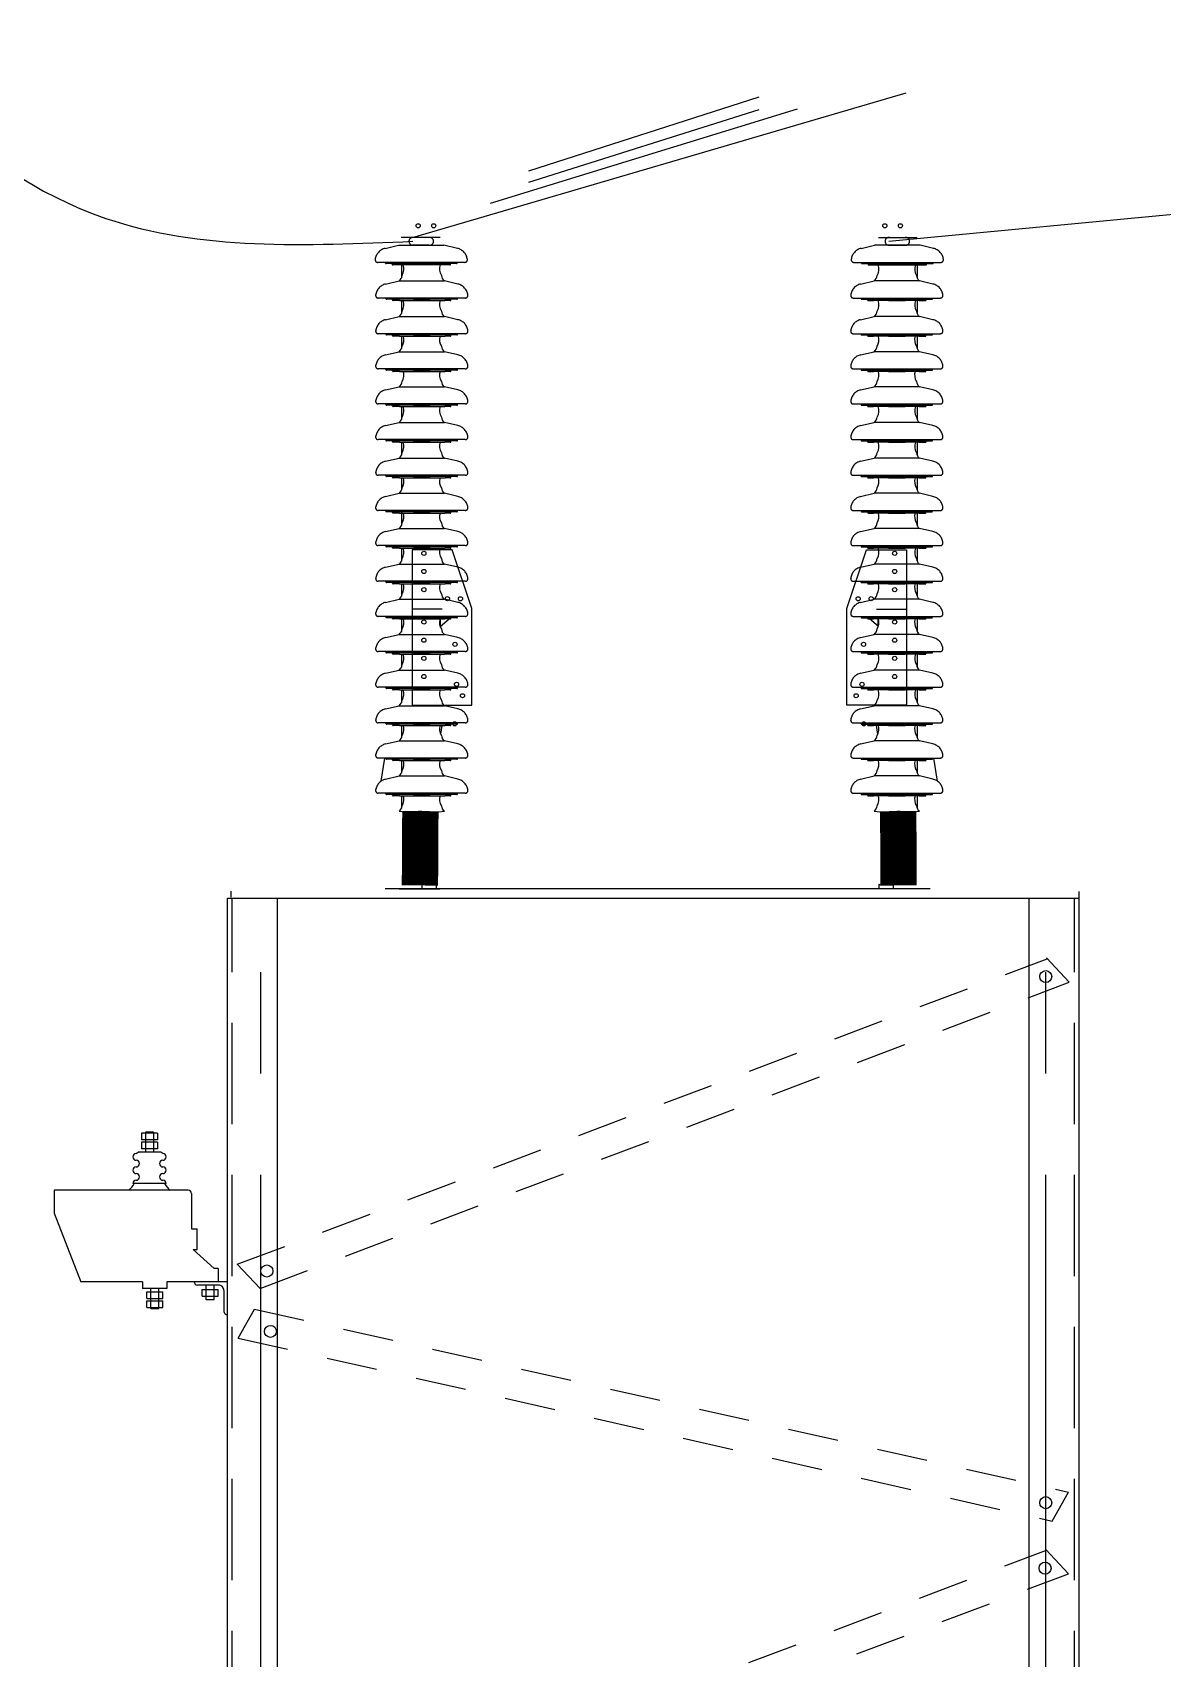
# Model space of a CAD drawing. Header units: inches. Extents: x 86.7 to 123.2, y 21.5 to 36.5.
# Drawn here: x 108.255 to 111.042, y 25.805 to 29.816 of the extents above; entities that cross this region are included whole.
import ezdxf

# ---------------------------------------------------------------- set-up
doc = ezdxf.new("R2010")
doc.units = ezdxf.units.IN
doc.header["$MEASUREMENT"] = 0
for name, pattern in [('CENTER', [2, 1.25, -0.25, 0.25, -0.25]), ('DASHED', [0.75, 0.5, -0.25]), ('HIDDEN', [0.375, 0.25, -0.125]), ('HIDDEN2', [0.1875, 0.125, -0.0625])]:
    doc.linetypes.add(name, pattern=pattern)
doc.layers.add('DIM', color=2, linetype='Continuous')
doc.layers.add('medidas', color=3, linetype='Continuous')

msp = doc.modelspace()

# ---------------------------------------------------------------- linework, layer by layer
at = {"color": 2}
for p, q in [((109.19191, 29.31011), (110.40965, 29.66708)), ((110.0459, 29.65648), (109.47854, 29.47326)), ((110.14098, 29.62644), (109.38346, 29.39349)), ((110.0459, 29.62518), (109.47854, 29.44564)), ((109.26061, 29.31011), (109.1646, 29.31011)), ((110.34095, 29.31011), (110.43696, 29.31011)), ((109.16027, 29.15428), (109.14465, 29.15428)), ((109.28546, 29.15428), (109.27229, 29.15428)), ((110.3161, 29.15428), (110.32927, 29.15428)), ((110.44129, 29.15428), (110.45691, 29.15428)), ((109.16034, 29.06632), (109.14472, 29.06632)), ((109.28552, 29.06632), (109.27235, 29.06632)), ((110.31604, 29.06632), (110.32921, 29.06632)), ((110.44122, 29.06632), (110.45684, 29.06632)), ((109.16027, 28.97964), (109.14465, 28.97964)), ((109.28546, 28.97964), (109.27229, 28.97964)), ((110.3161, 28.97964), (110.32927, 28.97964)), ((110.44129, 28.97964), (110.45691, 28.97964)), ((109.16027, 28.89296), (109.14465, 28.89296)), ((109.28546, 28.89296), (109.27229, 28.89296)), ((110.3161, 28.89296), (110.32927, 28.89296)), ((110.44129, 28.89296), (110.45691, 28.89296)), ((109.16027, 28.805), (109.14465, 28.805)), ((109.28546, 28.805), (109.27229, 28.805)), ((110.3161, 28.805), (110.32927, 28.805)), ((110.44129, 28.805), (110.45691, 28.805)), ((109.16034, 28.71705), (109.14472, 28.71705)), ((109.28552, 28.71705), (109.27235, 28.71705)), ((110.31604, 28.71705), (110.32921, 28.71705)), ((110.44122, 28.71705), (110.45684, 28.71705)), ((109.16027, 28.63037), (109.14465, 28.63037)), ((109.28546, 28.63037), (109.27229, 28.63037)), ((110.3161, 28.63037), (110.32927, 28.63037)), ((110.44129, 28.63037), (110.45691, 28.63037)), ((109.16027, 28.54368), (109.14465, 28.54368)), ((109.28546, 28.54368), (109.27229, 28.54368)), ((110.3161, 28.54368), (110.32927, 28.54368)), ((110.44129, 28.54368), (110.45691, 28.54368)), ((109.16034, 28.45573), (109.14472, 28.45573)), ((109.28552, 28.45573), (109.27235, 28.45573)), ((110.31604, 28.45573), (110.32921, 28.45573)), ((110.44122, 28.45573), (110.45684, 28.45573)), ((109.26512, 28.39348), (109.19133, 28.39348)), ((110.33644, 28.39348), (110.41023, 28.39348)), ((109.16027, 28.36905), (109.14465, 28.36905)), ((109.26051, 28.35077), (109.28282, 28.36905)), ((109.28546, 28.36905), (109.27229, 28.36905)), ((110.3161, 28.36905), (110.32927, 28.36905)), ((110.34105, 28.35077), (110.31874, 28.36905)), ((110.44129, 28.36905), (110.45691, 28.36905)), ((109.16027, 28.28236), (109.14465, 28.28236)), ((109.28546, 28.28236), (109.27229, 28.28236)), ((110.3161, 28.28236), (110.32927, 28.28236)), ((110.44129, 28.28236), (110.45691, 28.28236)), ((109.16027, 28.19441), (109.14465, 28.19441)), ((109.28546, 28.19441), (109.27229, 28.19441)), ((110.3161, 28.19441), (110.32927, 28.19441)), ((110.44129, 28.19441), (110.45691, 28.19441)), ((109.16034, 28.10645), (109.14472, 28.10645)), ((109.26198, 28.08469), (109.26528, 28.10645)), ((109.28552, 28.10645), (109.27235, 28.10645)), ((110.31604, 28.10645), (110.32921, 28.10645)), ((110.33958, 28.08469), (110.33628, 28.10645)), ((110.44122, 28.10645), (110.45684, 28.10645)), ((109.11496, 27.96925), (109.12361, 28.02617)), ((109.16027, 28.01977), (109.14465, 28.01977)), ((109.28546, 28.01977), (109.27229, 28.01977)), ((110.3161, 28.01977), (110.32927, 28.01977)), ((110.44129, 28.01977), (110.45691, 28.01977)), ((110.4866, 27.96925), (110.47795, 28.02617)), ((109.16027, 27.93309), (109.14465, 27.93309)), ((109.28546, 27.93309), (109.27229, 27.93309)), ((110.3161, 27.93309), (110.32927, 27.93309)), ((110.44129, 27.93309), (110.45691, 27.93309)), ((109.17209, 27.7508), (109.17209, 27.85528)), ((109.2502, 27.7508), (109.2502, 27.85528)), ((110.35136, 27.7508), (110.35136, 27.85528)), ((110.42947, 27.7508), (110.42947, 27.85528))]:
    msp.add_line(p, q, dxfattribs=at)
at = {"color": 2, "linetype": 'DASHED'}
for p, q in [((109.12463, 29.28321), (109.15782, 29.29095)), ((109.15782, 29.29095), (109.26983, 29.29095)), ((109.23329, 29.31011), (109.19191, 29.31011)), ((109.23329, 29.29095), (109.19191, 29.29095)), ((109.30303, 29.28321), (109.26983, 29.29095)), ((110.29853, 29.28321), (110.33173, 29.29095)), ((110.44374, 29.29095), (110.33173, 29.29095)), ((110.36827, 29.31011), (110.40965, 29.31011)), ((110.36827, 29.29095), (110.40965, 29.29095)), ((110.47693, 29.28321), (110.44374, 29.29095)), ((109.32118, 29.24864), (109.10647, 29.24864)), ((109.1255, 29.24704), (109.1255, 29.24864)), ((109.30056, 29.24544), (109.1271, 29.24544)), ((109.14182, 29.24384), (109.14182, 29.24544)), ((109.28423, 29.24224), (109.14342, 29.24224)), ((109.23452, 29.24224), (109.19313, 29.24224)), ((109.28583, 29.24384), (109.28583, 29.24544)), ((109.30216, 29.24704), (109.30216, 29.24864)), ((110.28038, 29.24864), (110.49509, 29.24864)), ((110.2994, 29.24704), (110.2994, 29.24864)), ((110.301, 29.24544), (110.47446, 29.24544)), ((110.31573, 29.24384), (110.31573, 29.24544)), ((110.31733, 29.24224), (110.45813, 29.24224)), ((110.36704, 29.24224), (110.40842, 29.24224)), ((110.45973, 29.24384), (110.45973, 29.24544)), ((110.47606, 29.24704), (110.47606, 29.24864)), ((109.12585, 29.19525), (109.15905, 29.20299)), ((109.15905, 29.20299), (109.27106, 29.20299)), ((109.30425, 29.19525), (109.27106, 29.20299)), ((110.29731, 29.19525), (110.3305, 29.20299)), ((110.44251, 29.20299), (110.3305, 29.20299)), ((110.4757, 29.19525), (110.44251, 29.20299)), ((109.32241, 29.16068), (109.1077, 29.16068)), ((109.12672, 29.15908), (109.12672, 29.16068)), ((109.30178, 29.15748), (109.12832, 29.15748)), ((109.14305, 29.15588), (109.14305, 29.15748)), ((109.28706, 29.15588), (109.28706, 29.15748)), ((109.30338, 29.15908), (109.30338, 29.16068)), ((110.27915, 29.16068), (110.49386, 29.16068)), ((110.29818, 29.15908), (110.29818, 29.16068)), ((110.29978, 29.15748), (110.47324, 29.15748)), ((110.3145, 29.15588), (110.3145, 29.15748)), ((110.45851, 29.15588), (110.45851, 29.15748)), ((110.47484, 29.15908), (110.47484, 29.16068)), ((109.16027, 29.15428), (109.27229, 29.15428)), ((109.23575, 29.15428), (109.19436, 29.15428)), ((110.44129, 29.15428), (110.32927, 29.15428)), ((110.36581, 29.15428), (110.4072, 29.15428)), ((109.12592, 29.1073), (109.15911, 29.11504)), ((109.15911, 29.11504), (109.27113, 29.11504)), ((109.30432, 29.1073), (109.27113, 29.11504)), ((110.29724, 29.1073), (110.33043, 29.11504)), ((110.44245, 29.11504), (110.33043, 29.11504)), ((110.47564, 29.1073), (110.44245, 29.11504)), ((109.32248, 29.07272), (109.10776, 29.07272)), ((109.12679, 29.07112), (109.12679, 29.07272)), ((109.30185, 29.06952), (109.12839, 29.06952)), ((109.14312, 29.06792), (109.14312, 29.06952)), ((109.16034, 29.06632), (109.27235, 29.06632)), ((109.23581, 29.06632), (109.19443, 29.06632)), ((109.28712, 29.06792), (109.28712, 29.06952)), ((109.30345, 29.07112), (109.30345, 29.07272)), ((110.27908, 29.07272), (110.4938, 29.07272)), ((110.29811, 29.07112), (110.29811, 29.07272)), ((110.29971, 29.06952), (110.47317, 29.06952)), ((110.31444, 29.06792), (110.31444, 29.06952)), ((110.44122, 29.06632), (110.32921, 29.06632)), ((110.36575, 29.06632), (110.40713, 29.06632)), ((110.45844, 29.06792), (110.45844, 29.06952)), ((110.47477, 29.07112), (110.47477, 29.07272)), ((109.12585, 29.02061), (109.15905, 29.02836)), ((109.15905, 29.02836), (109.27106, 29.02836)), ((109.30425, 29.02061), (109.27106, 29.02836)), ((110.29731, 29.02061), (110.3305, 29.02836)), ((110.44251, 29.02836), (110.3305, 29.02836)), ((110.4757, 29.02061), (110.44251, 29.02836)), ((109.32241, 28.98604), (109.1077, 28.98604)), ((109.12672, 28.98444), (109.12672, 28.98604)), ((109.30178, 28.98284), (109.12832, 28.98284)), ((109.14305, 28.98124), (109.14305, 28.98284)), ((109.16027, 28.97964), (109.27229, 28.97964)), ((109.23575, 28.97964), (109.19436, 28.97964)), ((109.28706, 28.98124), (109.28706, 28.98284)), ((109.30338, 28.98444), (109.30338, 28.98604)), ((110.27915, 28.98604), (110.49386, 28.98604)), ((110.29818, 28.98444), (110.29818, 28.98604)), ((110.29978, 28.98284), (110.47324, 28.98284)), ((110.3145, 28.98124), (110.3145, 28.98284)), ((110.44129, 28.97964), (110.32927, 28.97964)), ((110.36581, 28.97964), (110.4072, 28.97964)), ((110.45851, 28.98124), (110.45851, 28.98284)), ((110.47484, 28.98444), (110.47484, 28.98604)), ((109.12585, 28.93393), (109.15905, 28.94168)), ((109.15905, 28.94168), (109.27106, 28.94168)), ((109.30425, 28.93393), (109.27106, 28.94168)), ((110.29731, 28.93393), (110.3305, 28.94168)), ((110.44251, 28.94168), (110.3305, 28.94168)), ((110.4757, 28.93393), (110.44251, 28.94168)), ((109.32241, 28.89936), (109.1077, 28.89936)), ((109.12672, 28.89776), (109.12672, 28.89936)), ((109.30178, 28.89616), (109.12832, 28.89616)), ((109.14305, 28.89456), (109.14305, 28.89616)), ((109.16027, 28.89296), (109.27229, 28.89296)), ((109.23575, 28.89296), (109.19436, 28.89296)), ((109.28706, 28.89456), (109.28706, 28.89616)), ((109.30338, 28.89776), (109.30338, 28.89936)), ((110.27915, 28.89936), (110.49386, 28.89936)), ((110.29818, 28.89776), (110.29818, 28.89936)), ((110.29978, 28.89616), (110.47324, 28.89616)), ((110.3145, 28.89456), (110.3145, 28.89616)), ((110.44129, 28.89296), (110.32927, 28.89296)), ((110.36581, 28.89296), (110.4072, 28.89296)), ((110.45851, 28.89456), (110.45851, 28.89616)), ((110.47484, 28.89776), (110.47484, 28.89936)), ((109.12585, 28.84598), (109.15905, 28.85372)), ((109.15905, 28.85372), (109.27106, 28.85372)), ((109.30425, 28.84598), (109.27106, 28.85372)), ((110.29731, 28.84598), (110.3305, 28.85372)), ((110.44251, 28.85372), (110.3305, 28.85372)), ((110.4757, 28.84598), (110.44251, 28.85372)), ((109.32241, 28.8114), (109.1077, 28.8114)), ((109.12672, 28.8098), (109.12672, 28.8114)), ((109.30178, 28.8082), (109.12832, 28.8082)), ((109.14305, 28.8066), (109.14305, 28.8082)), ((109.16027, 28.805), (109.27229, 28.805)), ((109.23575, 28.805), (109.19436, 28.805)), ((109.28706, 28.8066), (109.28706, 28.8082)), ((109.30338, 28.8098), (109.30338, 28.8114)), ((110.27915, 28.8114), (110.49386, 28.8114)), ((110.29818, 28.8098), (110.29818, 28.8114)), ((110.29978, 28.8082), (110.47324, 28.8082)), ((110.3145, 28.8066), (110.3145, 28.8082)), ((110.44129, 28.805), (110.32927, 28.805)), ((110.36581, 28.805), (110.4072, 28.805)), ((110.45851, 28.8066), (110.45851, 28.8082)), ((110.47484, 28.8098), (110.47484, 28.8114)), ((109.12592, 28.75802), (109.15911, 28.76576)), ((109.15911, 28.76576), (109.27113, 28.76576)), ((109.30432, 28.75802), (109.27113, 28.76576)), ((110.29724, 28.75802), (110.33043, 28.76576)), ((110.44245, 28.76576), (110.33043, 28.76576)), ((110.47564, 28.75802), (110.44245, 28.76576)), ((109.32248, 28.72345), (109.10776, 28.72345)), ((109.12679, 28.72185), (109.12679, 28.72345)), ((109.30185, 28.72025), (109.12839, 28.72025)), ((109.14312, 28.71865), (109.14312, 28.72025)), ((109.16034, 28.71705), (109.27235, 28.71705)), ((109.23581, 28.71705), (109.19443, 28.71705)), ((109.28712, 28.71865), (109.28712, 28.72025)), ((109.30345, 28.72185), (109.30345, 28.72345)), ((110.27908, 28.72345), (110.4938, 28.72345)), ((110.29811, 28.72185), (110.29811, 28.72345)), ((110.29971, 28.72025), (110.47317, 28.72025)), ((110.31444, 28.71865), (110.31444, 28.72025)), ((110.44122, 28.71705), (110.32921, 28.71705)), ((110.36575, 28.71705), (110.40713, 28.71705)), ((110.45844, 28.71865), (110.45844, 28.72025)), ((110.47477, 28.72185), (110.47477, 28.72345)), ((109.12585, 28.67134), (109.15905, 28.67908)), ((109.15905, 28.67908), (109.27106, 28.67908)), ((109.30425, 28.67134), (109.27106, 28.67908)), ((110.29731, 28.67134), (110.3305, 28.67908)), ((110.44251, 28.67908), (110.3305, 28.67908)), ((110.4757, 28.67134), (110.44251, 28.67908)), ((109.32241, 28.63677), (109.1077, 28.63677)), ((109.12672, 28.63517), (109.12672, 28.63677)), ((109.30338, 28.63517), (109.30338, 28.63677)), ((110.27915, 28.63677), (110.49386, 28.63677)), ((110.29818, 28.63517), (110.29818, 28.63677)), ((110.47484, 28.63517), (110.47484, 28.63677)), ((109.30178, 28.63357), (109.12832, 28.63357)), ((109.14305, 28.63197), (109.14305, 28.63357)), ((109.16027, 28.63037), (109.27229, 28.63037)), ((109.23575, 28.63037), (109.19436, 28.63037)), ((109.28706, 28.63197), (109.28706, 28.63357)), ((110.29978, 28.63357), (110.47324, 28.63357)), ((110.3145, 28.63197), (110.3145, 28.63357)), ((110.44129, 28.63037), (110.32927, 28.63037)), ((110.36581, 28.63037), (110.4072, 28.63037)), ((110.45851, 28.63197), (110.45851, 28.63357)), ((109.12585, 28.58466), (109.15905, 28.5924)), ((109.15905, 28.5924), (109.27106, 28.5924)), ((109.30425, 28.58466), (109.27106, 28.5924)), ((110.29731, 28.58466), (110.3305, 28.5924)), ((110.44251, 28.5924), (110.3305, 28.5924)), ((110.4757, 28.58466), (110.44251, 28.5924)), ((109.32241, 28.55008), (109.1077, 28.55008)), ((109.12672, 28.54848), (109.12672, 28.55008)), ((109.30178, 28.54688), (109.12832, 28.54688)), ((109.14305, 28.54528), (109.14305, 28.54688)), ((109.16027, 28.54368), (109.27229, 28.54368)), ((109.23575, 28.54368), (109.19436, 28.54368)), ((109.28706, 28.54528), (109.28706, 28.54688)), ((109.30338, 28.54848), (109.30338, 28.55008)), ((110.27915, 28.55008), (110.49386, 28.55008)), ((110.29818, 28.54848), (110.29818, 28.55008)), ((110.29978, 28.54688), (110.47324, 28.54688)), ((110.3145, 28.54528), (110.3145, 28.54688)), ((110.44129, 28.54368), (110.32927, 28.54368)), ((110.36581, 28.54368), (110.4072, 28.54368)), ((110.45851, 28.54528), (110.45851, 28.54688)), ((110.47484, 28.54848), (110.47484, 28.55008)), ((109.12592, 28.4967), (109.15911, 28.50444)), ((109.15911, 28.50444), (109.27113, 28.50444)), ((109.30432, 28.4967), (109.27113, 28.50444)), ((110.29724, 28.4967), (110.33043, 28.50444)), ((110.44245, 28.50444), (110.33043, 28.50444)), ((110.47564, 28.4967), (110.44245, 28.50444)), ((109.32248, 28.46213), (109.10776, 28.46213)), ((109.12679, 28.46053), (109.12679, 28.46213)), ((109.30185, 28.45893), (109.12839, 28.45893)), ((109.14312, 28.45733), (109.14312, 28.45893)), ((109.16034, 28.45573), (109.27235, 28.45573)), ((109.23581, 28.45573), (109.19443, 28.45573)), ((109.28712, 28.45733), (109.28712, 28.45893)), ((109.30345, 28.46053), (109.30345, 28.46213)), ((110.27908, 28.46213), (110.4938, 28.46213)), ((110.29811, 28.46053), (110.29811, 28.46213)), ((110.29971, 28.45893), (110.47317, 28.45893)), ((110.31444, 28.45733), (110.31444, 28.45893)), ((110.44122, 28.45573), (110.32921, 28.45573)), ((110.36575, 28.45573), (110.40713, 28.45573)), ((110.45844, 28.45733), (110.45844, 28.45893)), ((110.47477, 28.46053), (110.47477, 28.46213)), ((109.12585, 28.41002), (109.15905, 28.41776)), ((109.15905, 28.41776), (109.27106, 28.41776)), ((109.30425, 28.41002), (109.27106, 28.41776)), ((110.29731, 28.41002), (110.3305, 28.41776)), ((110.44251, 28.41776), (110.3305, 28.41776)), ((110.4757, 28.41002), (110.44251, 28.41776)), ((109.32241, 28.37545), (109.1077, 28.37545)), ((109.12672, 28.37385), (109.12672, 28.37545)), ((109.30178, 28.37225), (109.12832, 28.37225)), ((109.14305, 28.37065), (109.14305, 28.37225)), ((109.16027, 28.36905), (109.27229, 28.36905)), ((109.23575, 28.36905), (109.19436, 28.36905)), ((109.28706, 28.37065), (109.28706, 28.37225)), ((109.30338, 28.37385), (109.30338, 28.37545)), ((110.27915, 28.37545), (110.49386, 28.37545)), ((110.29818, 28.37385), (110.29818, 28.37545)), ((110.29978, 28.37225), (110.47324, 28.37225)), ((110.3145, 28.37065), (110.3145, 28.37225)), ((110.44129, 28.36905), (110.32927, 28.36905)), ((110.36581, 28.36905), (110.4072, 28.36905)), ((110.45851, 28.37065), (110.45851, 28.37225)), ((110.47484, 28.37385), (110.47484, 28.37545)), ((109.12585, 28.32334), (109.15905, 28.33108)), ((109.15905, 28.33108), (109.27106, 28.33108)), ((109.30425, 28.32334), (109.27106, 28.33108)), ((110.29731, 28.32334), (110.3305, 28.33108)), ((110.44251, 28.33108), (110.3305, 28.33108)), ((110.4757, 28.32334), (110.44251, 28.33108)), ((109.32241, 28.28876), (109.1077, 28.28876)), ((109.12672, 28.28716), (109.12672, 28.28876)), ((109.30178, 28.28556), (109.12832, 28.28556)), ((109.14305, 28.28396), (109.14305, 28.28556)), ((109.16027, 28.28236), (109.27229, 28.28236)), ((109.23575, 28.28236), (109.19436, 28.28236)), ((109.28706, 28.28396), (109.28706, 28.28556)), ((109.30338, 28.28716), (109.30338, 28.28876)), ((110.27915, 28.28876), (110.49386, 28.28876)), ((110.29818, 28.28716), (110.29818, 28.28876)), ((110.29978, 28.28556), (110.47324, 28.28556)), ((110.3145, 28.28396), (110.3145, 28.28556)), ((110.44129, 28.28236), (110.32927, 28.28236)), ((110.36581, 28.28236), (110.4072, 28.28236)), ((110.45851, 28.28396), (110.45851, 28.28556)), ((110.47484, 28.28716), (110.47484, 28.28876)), ((109.12585, 28.23538), (109.15905, 28.24312)), ((109.15905, 28.24312), (109.27106, 28.24312)), ((109.30425, 28.23538), (109.27106, 28.24312)), ((110.29731, 28.23538), (110.3305, 28.24312)), ((110.44251, 28.24312), (110.3305, 28.24312)), ((110.4757, 28.23538), (110.44251, 28.24312)), ((109.32241, 28.20081), (109.1077, 28.20081)), ((109.12672, 28.19921), (109.12672, 28.20081)), ((109.30178, 28.19761), (109.12832, 28.19761)), ((109.14305, 28.19601), (109.14305, 28.19761)), ((109.16027, 28.19441), (109.27229, 28.19441)), ((109.23575, 28.19441), (109.19436, 28.19441)), ((109.28706, 28.19601), (109.28706, 28.19761)), ((109.30338, 28.19921), (109.30338, 28.20081)), ((110.27915, 28.20081), (110.49386, 28.20081)), ((110.29818, 28.19921), (110.29818, 28.20081)), ((110.29978, 28.19761), (110.47324, 28.19761)), ((110.3145, 28.19601), (110.3145, 28.19761)), ((110.44129, 28.19441), (110.32927, 28.19441)), ((110.36581, 28.19441), (110.4072, 28.19441)), ((110.45851, 28.19601), (110.45851, 28.19761)), ((110.47484, 28.19921), (110.47484, 28.20081)), ((109.12592, 28.14742), (109.15911, 28.15517)), ((109.15911, 28.15517), (109.27113, 28.15517)), ((109.30432, 28.14742), (109.27113, 28.15517)), ((110.29724, 28.14742), (110.33043, 28.15517)), ((110.44245, 28.15517), (110.33043, 28.15517)), ((110.47564, 28.14742), (110.44245, 28.15517)), ((109.32248, 28.11285), (109.10776, 28.11285)), ((109.12679, 28.11125), (109.12679, 28.11285)), ((109.30345, 28.11125), (109.30345, 28.11285)), ((110.27908, 28.11285), (110.4938, 28.11285)), ((110.29811, 28.11125), (110.29811, 28.11285)), ((110.47477, 28.11125), (110.47477, 28.11285)), ((109.30185, 28.10965), (109.12839, 28.10965)), ((109.14312, 28.10805), (109.14312, 28.10965)), ((109.16034, 28.10645), (109.27235, 28.10645)), ((109.23581, 28.10645), (109.19443, 28.10645)), ((109.28712, 28.10805), (109.28712, 28.10965)), ((110.29971, 28.10965), (110.47317, 28.10965)), ((110.31444, 28.10805), (110.31444, 28.10965)), ((110.44122, 28.10645), (110.32921, 28.10645)), ((110.36575, 28.10645), (110.40713, 28.10645)), ((110.45844, 28.10805), (110.45844, 28.10965)), ((109.12585, 28.06074), (109.15905, 28.06849)), ((109.15905, 28.06849), (109.27106, 28.06849)), ((109.30425, 28.06074), (109.27106, 28.06849)), ((110.29731, 28.06074), (110.3305, 28.06849)), ((110.44251, 28.06849), (110.3305, 28.06849)), ((110.4757, 28.06074), (110.44251, 28.06849)), ((109.32241, 28.02617), (109.1077, 28.02617)), ((109.12672, 28.02457), (109.12672, 28.02617)), ((109.30178, 28.02297), (109.12832, 28.02297)), ((109.14305, 28.02137), (109.14305, 28.02297)), ((109.16027, 28.01977), (109.27229, 28.01977)), ((109.23575, 28.01977), (109.19436, 28.01977)), ((109.28706, 28.02137), (109.28706, 28.02297)), ((109.30338, 28.02457), (109.30338, 28.02617)), ((110.27915, 28.02617), (110.49386, 28.02617)), ((110.29818, 28.02457), (110.29818, 28.02617)), ((110.29978, 28.02297), (110.47324, 28.02297)), ((110.3145, 28.02137), (110.3145, 28.02297)), ((110.44129, 28.01977), (110.32927, 28.01977)), ((110.36581, 28.01977), (110.4072, 28.01977)), ((110.45851, 28.02137), (110.45851, 28.02297)), ((110.47484, 28.02457), (110.47484, 28.02617)), ((109.12585, 27.97406), (109.15905, 27.9818)), ((109.15905, 27.9818), (109.27106, 27.9818)), ((109.30425, 27.97406), (109.27106, 27.9818)), ((110.29731, 27.97406), (110.3305, 27.9818)), ((110.44251, 27.9818), (110.3305, 27.9818)), ((110.4757, 27.97406), (110.44251, 27.9818)), ((109.32241, 27.93949), (109.1077, 27.93949)), ((109.12672, 27.93789), (109.12672, 27.93949)), ((109.30178, 27.93629), (109.12832, 27.93629)), ((109.14305, 27.93469), (109.14305, 27.93629)), ((109.16027, 27.93309), (109.27229, 27.93309)), ((109.23575, 27.93309), (109.19436, 27.93309)), ((109.28706, 27.93469), (109.28706, 27.93629)), ((109.30338, 27.93789), (109.30338, 27.93949)), ((110.27915, 27.93949), (110.49386, 27.93949)), ((110.29818, 27.93789), (110.29818, 27.93949)), ((110.29978, 27.93629), (110.47324, 27.93629)), ((110.3145, 27.93469), (110.3145, 27.93629)), ((110.44129, 27.93309), (110.32927, 27.93309)), ((110.36581, 27.93309), (110.4072, 27.93309)), ((110.45851, 27.93469), (110.45851, 27.93629)), ((110.47484, 27.93789), (110.47484, 27.93949))]:
    msp.add_line(p, q, dxfattribs=at)
at = {"color": 2}
for points in [[(109.16512, 29.24864), (109.16512, 29.24544)], [(109.16512, 29.24224), (109.16512, 29.21044)], [(109.26113, 29.24224), (109.26113, 29.24864)], [(110.34043, 29.24224), (110.34043, 29.24864)], [(110.43644, 29.24864), (110.43644, 29.24544)], [(110.43644, 29.24224), (110.43644, 29.21044)], [(109.16512, 29.16068), (109.16512, 29.15748)], [(110.43644, 29.16068), (110.43644, 29.15748)], [(109.16512, 29.15428), (109.16512, 29.12249)], [(110.43644, 29.15428), (110.43644, 29.12249)], [(109.16512, 29.07272), (109.16512, 29.06952)], [(109.16512, 29.06632), (109.16512, 29.0358)], [(109.26113, 29.06952), (109.26113, 29.07272)], [(110.34043, 29.06952), (110.34043, 29.07272)], [(110.43644, 29.07272), (110.43644, 29.06952)], [(110.43644, 29.06632), (110.43644, 29.0358)], [(109.16512, 28.89296), (109.16512, 28.86117)], [(110.43644, 28.89296), (110.43644, 28.86117)], [(109.16512, 28.805), (109.16512, 28.77321)], [(110.43644, 28.805), (110.43644, 28.77321)], [(109.16512, 28.71705), (109.16512, 28.68653)], [(110.43644, 28.71705), (110.43644, 28.68653)], [(109.16512, 28.63677), (109.16512, 28.59985)], [(110.43644, 28.63677), (110.43644, 28.59985)], [(109.16512, 28.55008), (109.16512, 28.54688)], [(109.16512, 28.54368), (109.16512, 28.51189)], [(110.43644, 28.55008), (110.43644, 28.54688)], [(110.43644, 28.54368), (110.43644, 28.51189)], [(109.16512, 28.46213), (109.16512, 28.45893)], [(109.16512, 28.45573), (109.16512, 28.42521)], [(110.43644, 28.46213), (110.43644, 28.45893)], [(110.43644, 28.45573), (110.43644, 28.42521)], [(109.16512, 28.36905), (109.16512, 28.33853)], [(109.26113, 28.34912), (109.26113, 28.36905)], [(110.34043, 28.34912), (110.34043, 28.36905)], [(110.43644, 28.36905), (110.43644, 28.33853)], [(109.16512, 28.28236), (109.16512, 28.25057)], [(110.43644, 28.28236), (110.43644, 28.25057)], [(109.16512, 28.19441), (109.16512, 28.16261)], [(110.43644, 28.19441), (110.43644, 28.16261)], [(109.16512, 28.11285), (109.16512, 28.10965)], [(110.43644, 28.11285), (110.43644, 28.10965)], [(109.16512, 28.10645), (109.16512, 28.07593)], [(110.43644, 28.10645), (110.43644, 28.07593)], [(109.16512, 28.01977), (109.16512, 27.98925)], [(110.43644, 28.01977), (110.43644, 27.98925)], [(109.16512, 27.93309), (109.16512, 27.90257)], [(110.43644, 27.93309), (110.43644, 27.90257)]]:
    msp.add_lwpolyline(points, dxfattribs=at)
for points in [[(109.29017, 28.53983), (109.19133, 28.53983), (109.19133, 28.15679), (109.33855, 28.15679), (109.33855, 28.3947)], [(110.31139, 28.53983), (110.41023, 28.53983), (110.41023, 28.15679), (110.26301, 28.15679), (110.26301, 28.3947)]]:
    msp.add_lwpolyline(points, close=True, dxfattribs=at)
at = {"color": 2, "const_width": 0.08961}
for points in [[(109.21056, 27.71179), (109.21163, 27.89519)], [(110.39099, 27.71179), (110.38993, 27.89519)]]:
    msp.add_lwpolyline(points, dxfattribs=at)
at = {"color": 2}
for centre in [(109.2062, 29.33891), (109.2446, 29.33891), (110.35695, 29.33891), (110.39536, 29.33891), (109.22031, 28.5311), (110.38124, 28.5311), (109.22031, 28.48629), (110.38124, 28.48629), (109.22031, 28.44149), (110.38124, 28.44149), (109.2784, 28.41908), (109.31041, 28.41893), (110.29115, 28.41893), (110.32316, 28.41908), (109.22031, 28.36148), (110.38124, 28.36148), (109.22031, 28.31667), (110.38124, 28.31667), (109.22031, 28.27187), (109.29712, 28.30645), (110.30444, 28.30645), (110.38124, 28.27187), (109.22031, 28.22706), (109.30083, 28.20786), (110.30073, 28.20786), (110.38124, 28.22706), (109.31545, 28.1797), (110.28611, 28.1797), (109.29631, 28.11044), (110.30524, 28.11044)]:
    msp.add_circle(centre, 0.00509, dxfattribs=at)
at = {"color": 2, "linetype": 'DASHED'}
for centre, radius, start, end in [((109.1319, 29.25204), 0.032, 103.13002, 173.28208), ((109.19313, 29.30053), 0.00966, 82.7047, 277.2953), ((109.23452, 29.30053), 0.00966, 262.7047, 97.2953), ((109.29576, 29.25204), 0.032, 6.71792, 76.86998), ((110.3058, 29.25204), 0.032, 103.13002, 173.28208), ((110.36704, 29.30053), 0.00966, 82.7047, 277.2953), ((110.40842, 29.30053), 0.00966, 262.7047, 97.2953), ((110.46966, 29.25204), 0.032, 6.71792, 76.86998), ((109.10647, 29.25504), 0.0064, 173.28208, 270), ((109.1271, 29.24704), 0.0016, 180, 270), ((109.14342, 29.24384), 0.0016, 180, 270), ((109.28423, 29.24384), 0.0016, 270, 0), ((109.30056, 29.24704), 0.0016, 270, 0), ((109.32118, 29.25504), 0.0064, 270, 6.71792), ((110.28038, 29.25504), 0.0064, 173.28208, 270), ((110.301, 29.24704), 0.0016, 180, 270), ((110.31733, 29.24384), 0.0016, 180, 270), ((110.45813, 29.24384), 0.0016, 270, 0), ((110.47446, 29.24704), 0.0016, 270, 0), ((110.49509, 29.25504), 0.0064, 270, 6.71792), ((109.1077, 29.16708), 0.0064, 173.28208, 270), ((109.13312, 29.16409), 0.032, 103.13002, 173.28208), ((109.12832, 29.15908), 0.0016, 180, 270), ((109.14465, 29.15588), 0.0016, 180, 270), ((109.28546, 29.15588), 0.0016, 270, 0), ((109.30178, 29.15908), 0.0016, 270, 0), ((109.29698, 29.16409), 0.032, 6.71792, 76.86998), ((109.32241, 29.16708), 0.0064, 270, 6.71792), ((110.27915, 29.16708), 0.0064, 173.28208, 270), ((110.30458, 29.16409), 0.032, 103.13002, 173.28208), ((110.29978, 29.15908), 0.0016, 180, 270), ((110.3161, 29.15588), 0.0016, 180, 270), ((110.45691, 29.15588), 0.0016, 270, 0), ((110.47324, 29.15908), 0.0016, 270, 0), ((110.46843, 29.16409), 0.032, 6.71792, 76.86998), ((110.49386, 29.16708), 0.0064, 270, 6.71792), ((109.10776, 29.07912), 0.0064, 173.28208, 270), ((109.13319, 29.07613), 0.032, 103.13002, 173.28208), ((109.29705, 29.07613), 0.032, 6.71792, 76.86998), ((109.32248, 29.07912), 0.0064, 270, 6.71792), ((110.27908, 29.07912), 0.0064, 173.28208, 270), ((110.30451, 29.07613), 0.032, 103.13002, 173.28208), ((110.46837, 29.07613), 0.032, 6.71792, 76.86998), ((110.4938, 29.07912), 0.0064, 270, 6.71792), ((109.12839, 29.07112), 0.0016, 180, 270), ((109.14472, 29.06792), 0.0016, 180, 270), ((109.28552, 29.06792), 0.0016, 270, 0), ((109.30185, 29.07112), 0.0016, 270, 0), ((110.29971, 29.07112), 0.0016, 180, 270), ((110.31604, 29.06792), 0.0016, 180, 270), ((110.45684, 29.06792), 0.0016, 270, 0), ((110.47317, 29.07112), 0.0016, 270, 0), ((109.13312, 28.98945), 0.032, 103.13002, 173.28208), ((109.29698, 28.98945), 0.032, 6.71792, 76.86998), ((110.30458, 28.98945), 0.032, 103.13002, 173.28208), ((110.46843, 28.98945), 0.032, 6.71792, 76.86998), ((109.1077, 28.99244), 0.0064, 173.28208, 270), ((109.12832, 28.98444), 0.0016, 180, 270), ((109.14465, 28.98124), 0.0016, 180, 270), ((109.28546, 28.98124), 0.0016, 270, 0), ((109.30178, 28.98444), 0.0016, 270, 0), ((109.32241, 28.99244), 0.0064, 270, 6.71792), ((110.27915, 28.99244), 0.0064, 173.28208, 270), ((110.29978, 28.98444), 0.0016, 180, 270), ((110.3161, 28.98124), 0.0016, 180, 270), ((110.45691, 28.98124), 0.0016, 270, 0), ((110.47324, 28.98444), 0.0016, 270, 0), ((110.49386, 28.99244), 0.0064, 270, 6.71792), ((109.13312, 28.90277), 0.032, 103.13002, 173.28208), ((109.29698, 28.90277), 0.032, 6.71792, 76.86998), ((110.30458, 28.90277), 0.032, 103.13002, 173.28208), ((110.46843, 28.90277), 0.032, 6.71792, 76.86998), ((109.1077, 28.90576), 0.0064, 173.28208, 270), ((109.12832, 28.89776), 0.0016, 180, 270), ((109.14465, 28.89456), 0.0016, 180, 270), ((109.28546, 28.89456), 0.0016, 270, 0), ((109.30178, 28.89776), 0.0016, 270, 0), ((109.32241, 28.90576), 0.0064, 270, 6.71792), ((110.27915, 28.90576), 0.0064, 173.28208, 270), ((110.29978, 28.89776), 0.0016, 180, 270), ((110.3161, 28.89456), 0.0016, 180, 270), ((110.45691, 28.89456), 0.0016, 270, 0), ((110.47324, 28.89776), 0.0016, 270, 0), ((110.49386, 28.90576), 0.0064, 270, 6.71792), ((109.13312, 28.81481), 0.032, 103.13002, 173.28208), ((109.29698, 28.81481), 0.032, 6.71792, 76.86998), ((110.30458, 28.81481), 0.032, 103.13002, 173.28208), ((110.46843, 28.81481), 0.032, 6.71792, 76.86998), ((109.1077, 28.8178), 0.0064, 173.28208, 270), ((109.12832, 28.8098), 0.0016, 180, 270), ((109.14465, 28.8066), 0.0016, 180, 270), ((109.28546, 28.8066), 0.0016, 270, 0), ((109.30178, 28.8098), 0.0016, 270, 0), ((109.32241, 28.8178), 0.0064, 270, 6.71792), ((110.27915, 28.8178), 0.0064, 173.28208, 270), ((110.29978, 28.8098), 0.0016, 180, 270), ((110.3161, 28.8066), 0.0016, 180, 270), ((110.45691, 28.8066), 0.0016, 270, 0), ((110.47324, 28.8098), 0.0016, 270, 0), ((110.49386, 28.8178), 0.0064, 270, 6.71792), ((109.13319, 28.72685), 0.032, 103.13002, 173.28208), ((109.29705, 28.72685), 0.032, 6.71792, 76.86998), ((110.30451, 28.72685), 0.032, 103.13002, 173.28208), ((110.46837, 28.72685), 0.032, 6.71792, 76.86998), ((109.10776, 28.72985), 0.0064, 173.28208, 270), ((109.12839, 28.72185), 0.0016, 180, 270), ((109.14472, 28.71865), 0.0016, 180, 270), ((109.28552, 28.71865), 0.0016, 270, 0), ((109.30185, 28.72185), 0.0016, 270, 0), ((109.32248, 28.72985), 0.0064, 270, 6.71792), ((110.27908, 28.72985), 0.0064, 173.28208, 270), ((110.29971, 28.72185), 0.0016, 180, 270), ((110.31604, 28.71865), 0.0016, 180, 270), ((110.45684, 28.71865), 0.0016, 270, 0), ((110.47317, 28.72185), 0.0016, 270, 0), ((110.4938, 28.72985), 0.0064, 270, 6.71792), ((109.1077, 28.64317), 0.0064, 173.28208, 270), ((109.13312, 28.64017), 0.032, 103.13002, 173.28208), ((109.12832, 28.63517), 0.0016, 180, 270), ((109.30178, 28.63517), 0.0016, 270, 0), ((109.29698, 28.64017), 0.032, 6.71792, 76.86998), ((109.32241, 28.64317), 0.0064, 270, 6.71792), ((110.27915, 28.64317), 0.0064, 173.28208, 270), ((110.30458, 28.64017), 0.032, 103.13002, 173.28208), ((110.29978, 28.63517), 0.0016, 180, 270), ((110.47324, 28.63517), 0.0016, 270, 0), ((110.46843, 28.64017), 0.032, 6.71792, 76.86998), ((110.49386, 28.64317), 0.0064, 270, 6.71792), ((109.14465, 28.63197), 0.0016, 180, 270), ((109.28546, 28.63197), 0.0016, 270, 0), ((110.3161, 28.63197), 0.0016, 180, 270), ((110.45691, 28.63197), 0.0016, 270, 0), ((109.1077, 28.55648), 0.0064, 173.28208, 270), ((109.13312, 28.55349), 0.032, 103.13002, 173.28208), ((109.29698, 28.55349), 0.032, 6.71792, 76.86998), ((109.32241, 28.55648), 0.0064, 270, 6.71792), ((110.27915, 28.55648), 0.0064, 173.28208, 270), ((110.30458, 28.55349), 0.032, 103.13002, 173.28208), ((110.46843, 28.55349), 0.032, 6.71792, 76.86998), ((110.49386, 28.55648), 0.0064, 270, 6.71792), ((109.12832, 28.54848), 0.0016, 180, 270), ((109.14465, 28.54528), 0.0016, 180, 270), ((109.28546, 28.54528), 0.0016, 270, 0), ((109.30178, 28.54848), 0.0016, 270, 0), ((110.29978, 28.54848), 0.0016, 180, 270), ((110.3161, 28.54528), 0.0016, 180, 270), ((110.45691, 28.54528), 0.0016, 270, 0), ((110.47324, 28.54848), 0.0016, 270, 0), ((109.13319, 28.46553), 0.032, 103.13002, 173.28208), ((109.29705, 28.46553), 0.032, 6.71792, 76.86998), ((110.30451, 28.46553), 0.032, 103.13002, 173.28208), ((110.46837, 28.46553), 0.032, 6.71792, 76.86998), ((109.10776, 28.46853), 0.0064, 173.28208, 270), ((109.12839, 28.46053), 0.0016, 180, 270), ((109.14472, 28.45733), 0.0016, 180, 270), ((109.28552, 28.45733), 0.0016, 270, 0), ((109.30185, 28.46053), 0.0016, 270, 0), ((109.32248, 28.46853), 0.0064, 270, 6.71792), ((110.27908, 28.46853), 0.0064, 173.28208, 270), ((110.29971, 28.46053), 0.0016, 180, 270), ((110.31604, 28.45733), 0.0016, 180, 270), ((110.45684, 28.45733), 0.0016, 270, 0), ((110.47317, 28.46053), 0.0016, 270, 0), ((110.4938, 28.46853), 0.0064, 270, 6.71792), ((109.13312, 28.37885), 0.032, 103.13002, 173.28208), ((109.29698, 28.37885), 0.032, 6.71792, 76.86998), ((110.30458, 28.37885), 0.032, 103.13002, 173.28208), ((110.46843, 28.37885), 0.032, 6.71792, 76.86998), ((109.1077, 28.38185), 0.0064, 173.28208, 270), ((109.12832, 28.37385), 0.0016, 180, 270), ((109.14465, 28.37065), 0.0016, 180, 270), ((109.28546, 28.37065), 0.0016, 270, 0), ((109.30178, 28.37385), 0.0016, 270, 0), ((109.32241, 28.38185), 0.0064, 270, 6.71792), ((110.27915, 28.38185), 0.0064, 173.28208, 270), ((110.29978, 28.37385), 0.0016, 180, 270), ((110.3161, 28.37065), 0.0016, 180, 270), ((110.45691, 28.37065), 0.0016, 270, 0), ((110.47324, 28.37385), 0.0016, 270, 0), ((110.49386, 28.38185), 0.0064, 270, 6.71792), ((109.13312, 28.29217), 0.032, 103.13002, 173.28208), ((109.29698, 28.29217), 0.032, 6.71792, 76.86998), ((110.30458, 28.29217), 0.032, 103.13002, 173.28208), ((110.46843, 28.29217), 0.032, 6.71792, 76.86998), ((109.1077, 28.29516), 0.0064, 173.28208, 270), ((109.12832, 28.28716), 0.0016, 180, 270), ((109.14465, 28.28396), 0.0016, 180, 270), ((109.28546, 28.28396), 0.0016, 270, 0), ((109.30178, 28.28716), 0.0016, 270, 0), ((109.32241, 28.29516), 0.0064, 270, 6.71792), ((110.27915, 28.29516), 0.0064, 173.28208, 270), ((110.29978, 28.28716), 0.0016, 180, 270), ((110.3161, 28.28396), 0.0016, 180, 270), ((110.45691, 28.28396), 0.0016, 270, 0), ((110.47324, 28.28716), 0.0016, 270, 0), ((110.49386, 28.29516), 0.0064, 270, 6.71792), ((109.13312, 28.20421), 0.032, 103.13002, 173.28208), ((109.29698, 28.20421), 0.032, 6.71792, 76.86998), ((110.30458, 28.20421), 0.032, 103.13002, 173.28208), ((110.46843, 28.20421), 0.032, 6.71792, 76.86998), ((109.1077, 28.20721), 0.0064, 173.28208, 270), ((109.12832, 28.19921), 0.0016, 180, 270), ((109.14465, 28.19601), 0.0016, 180, 270), ((109.28546, 28.19601), 0.0016, 270, 0), ((109.30178, 28.19921), 0.0016, 270, 0), ((109.32241, 28.20721), 0.0064, 270, 6.71792), ((110.27915, 28.20721), 0.0064, 173.28208, 270), ((110.29978, 28.19921), 0.0016, 180, 270), ((110.3161, 28.19601), 0.0016, 180, 270), ((110.45691, 28.19601), 0.0016, 270, 0), ((110.47324, 28.19921), 0.0016, 270, 0), ((110.49386, 28.20721), 0.0064, 270, 6.71792), ((109.10776, 28.11925), 0.0064, 173.28208, 270), ((109.13319, 28.11626), 0.032, 103.13002, 173.28208), ((109.29705, 28.11626), 0.032, 6.71792, 76.86998), ((109.32248, 28.11925), 0.0064, 270, 6.71792), ((110.27908, 28.11925), 0.0064, 173.28208, 270), ((110.30451, 28.11626), 0.032, 103.13002, 173.28208), ((110.46837, 28.11626), 0.032, 6.71792, 76.86998), ((110.4938, 28.11925), 0.0064, 270, 6.71792), ((109.12839, 28.11125), 0.0016, 180, 270), ((109.14472, 28.10805), 0.0016, 180, 270), ((109.28552, 28.10805), 0.0016, 270, 0), ((109.30185, 28.11125), 0.0016, 270, 0), ((110.29971, 28.11125), 0.0016, 180, 270), ((110.31604, 28.10805), 0.0016, 180, 270), ((110.45684, 28.10805), 0.0016, 270, 0), ((110.47317, 28.11125), 0.0016, 270, 0), ((109.1077, 28.03257), 0.0064, 173.28208, 270), ((109.13312, 28.02958), 0.032, 103.13002, 173.28208), ((109.29698, 28.02958), 0.032, 6.71792, 76.86998), ((109.32241, 28.03257), 0.0064, 270, 6.71792), ((110.27915, 28.03257), 0.0064, 173.28208, 270), ((110.30458, 28.02958), 0.032, 103.13002, 173.28208), ((110.46843, 28.02958), 0.032, 6.71792, 76.86998), ((110.49386, 28.03257), 0.0064, 270, 6.71792), ((109.12832, 28.02457), 0.0016, 180, 270), ((109.14465, 28.02137), 0.0016, 180, 270), ((109.28546, 28.02137), 0.0016, 270, 0), ((109.30178, 28.02457), 0.0016, 270, 0), ((110.29978, 28.02457), 0.0016, 180, 270), ((110.3161, 28.02137), 0.0016, 180, 270), ((110.45691, 28.02137), 0.0016, 270, 0), ((110.47324, 28.02457), 0.0016, 270, 0), ((109.13312, 27.94289), 0.032, 103.13002, 173.28208), ((109.29698, 27.94289), 0.032, 6.71792, 76.86998), ((110.30458, 27.94289), 0.032, 103.13002, 173.28208), ((110.46843, 27.94289), 0.032, 6.71792, 76.86998), ((109.1077, 27.94589), 0.0064, 173.28208, 270), ((109.12832, 27.93789), 0.0016, 180, 270), ((109.14465, 27.93469), 0.0016, 180, 270), ((109.28546, 27.93469), 0.0016, 270, 0), ((109.30178, 27.93789), 0.0016, 270, 0), ((109.32241, 27.94589), 0.0064, 270, 6.71792), ((110.27915, 27.94589), 0.0064, 173.28208, 270), ((110.29978, 27.93789), 0.0016, 180, 270), ((110.3161, 27.93469), 0.0016, 180, 270), ((110.45691, 27.93469), 0.0016, 270, 0), ((110.47324, 27.93789), 0.0016, 270, 0), ((110.49386, 27.94589), 0.0064, 270, 6.71792), ((109.21114, 27.85528), 0.03905, 0, 180), ((110.39042, 27.85528), 0.03905, 0, 180), ((109.21114, 27.84657), 0.0143, 0, 180), ((110.39042, 27.84657), 0.0143, 0, 180)]:
    msp.add_arc(centre, radius, start, end, dxfattribs=at)
at = {"color": 2}
for centre, radius, start, end in [((109.14264, 29.23203), 0.02853, 326.87869, 20.96867), ((109.28746, 29.23203), 0.02853, 159.03133, 213.12131), ((110.3141, 29.23203), 0.02853, 326.87869, 20.96867), ((110.45891, 29.23203), 0.02853, 159.03133, 213.12131), ((109.14896, 29.21743), 0.01761, 304.95769, 356.77432), ((109.28115, 29.21743), 0.01761, 183.22568, 235.04231), ((110.32041, 29.21743), 0.01761, 304.95769, 356.77432), ((110.4526, 29.21743), 0.01761, 183.22568, 235.04231), ((109.14896, 29.12947), 0.01761, 304.95769, 356.77432), ((109.14264, 29.14407), 0.02853, 326.87869, 20.96867), ((109.28746, 29.14407), 0.02853, 159.03133, 213.12131), ((109.28115, 29.12947), 0.01761, 183.22568, 235.04231), ((110.32041, 29.12947), 0.01761, 304.95769, 356.77432), ((110.3141, 29.14407), 0.02853, 326.87869, 20.96867), ((110.45891, 29.14407), 0.02853, 159.03133, 213.12131), ((110.4526, 29.12947), 0.01761, 183.22568, 235.04231), ((109.14896, 29.04279), 0.01761, 304.95769, 356.77432), ((109.14264, 29.05739), 0.02853, 326.87869, 18.25153), ((109.28746, 29.05739), 0.02853, 161.74847, 213.12131), ((109.28115, 29.04279), 0.01761, 183.22568, 235.04231), ((110.32041, 29.04279), 0.01761, 304.95769, 356.77432), ((110.3141, 29.05739), 0.02853, 326.87869, 18.25153), ((110.45891, 29.05739), 0.02853, 161.74847, 213.12131), ((110.4526, 29.04279), 0.01761, 183.22568, 235.04231), ((109.14896, 28.95611), 0.01761, 304.95769, 356.77432), ((109.14264, 28.97071), 0.02853, 326.87869, 18.25153), ((109.28746, 28.97071), 0.02853, 161.74847, 213.12131), ((109.28115, 28.95611), 0.01761, 183.22568, 235.04231), ((110.32041, 28.95611), 0.01761, 304.95769, 356.77432), ((110.3141, 28.97071), 0.02853, 326.87869, 18.25153), ((110.45891, 28.97071), 0.02853, 161.74847, 213.12131), ((110.4526, 28.95611), 0.01761, 183.22568, 235.04231), ((109.14264, 28.88275), 0.02853, 326.87869, 20.96867), ((109.28746, 28.88275), 0.02853, 159.03133, 213.12131), ((110.3141, 28.88275), 0.02853, 326.87869, 20.96867), ((110.45891, 28.88275), 0.02853, 159.03133, 213.12131), ((109.14896, 28.86815), 0.01761, 304.95769, 356.77432), ((109.28115, 28.86815), 0.01761, 183.22568, 235.04231), ((110.32041, 28.86815), 0.01761, 304.95769, 356.77432), ((110.4526, 28.86815), 0.01761, 183.22568, 235.04231), ((109.14264, 28.79479), 0.02853, 326.87869, 20.96867), ((109.28746, 28.79479), 0.02853, 159.03133, 213.12131), ((110.3141, 28.79479), 0.02853, 326.87869, 20.96867), ((110.45891, 28.79479), 0.02853, 159.03133, 213.12131), ((109.14896, 28.7802), 0.01761, 304.95769, 356.77432), ((109.28115, 28.7802), 0.01761, 183.22568, 235.04231), ((110.32041, 28.7802), 0.01761, 304.95769, 356.77432), ((110.4526, 28.7802), 0.01761, 183.22568, 235.04231), ((109.14264, 28.70811), 0.02853, 326.87869, 18.25153), ((109.28746, 28.70811), 0.02853, 161.74847, 213.12131), ((110.3141, 28.70811), 0.02853, 326.87869, 18.25153), ((110.45891, 28.70811), 0.02853, 161.74847, 213.12131), ((109.14896, 28.69351), 0.01761, 304.95769, 356.77432), ((109.28115, 28.69351), 0.01761, 183.22568, 235.04231), ((110.32041, 28.69351), 0.01761, 304.95769, 356.77432), ((110.4526, 28.69351), 0.01761, 183.22568, 235.04231), ((109.14896, 28.60683), 0.01761, 304.95769, 356.77432), ((109.14264, 28.62143), 0.02853, 326.87869, 18.25153), ((109.28746, 28.62143), 0.02853, 161.74847, 213.12131), ((109.28115, 28.60683), 0.01761, 183.22568, 235.04231), ((110.32041, 28.60683), 0.01761, 304.95769, 356.77432), ((110.3141, 28.62143), 0.02853, 326.87869, 18.25153), ((110.45891, 28.62143), 0.02853, 161.74847, 213.12131), ((110.4526, 28.60683), 0.01761, 183.22568, 235.04231), ((109.14896, 28.51888), 0.01761, 304.95769, 356.77432), ((109.14264, 28.53347), 0.02853, 326.87869, 20.96867), ((109.28746, 28.53347), 0.02853, 159.03133, 213.12131), ((109.28115, 28.51888), 0.01761, 183.22568, 235.04231), ((110.32041, 28.51888), 0.01761, 304.95769, 356.77432), ((110.3141, 28.53347), 0.02853, 326.87869, 20.96867), ((110.45891, 28.53347), 0.02853, 159.03133, 213.12131), ((110.4526, 28.51888), 0.01761, 183.22568, 235.04231), ((109.14264, 28.44679), 0.02853, 326.87869, 18.25153), ((109.28746, 28.44679), 0.02853, 161.74847, 213.12131), ((110.3141, 28.44679), 0.02853, 326.87869, 18.25153), ((110.45891, 28.44679), 0.02853, 161.74847, 213.12131), ((109.14896, 28.43219), 0.01761, 304.95769, 356.77432), ((109.28115, 28.43219), 0.01761, 183.22568, 235.04231), ((110.32041, 28.43219), 0.01761, 304.95769, 356.77432), ((110.4526, 28.43219), 0.01761, 183.22568, 235.04231), ((109.14264, 28.36011), 0.02853, 326.87869, 18.25153), ((109.28746, 28.36011), 0.02853, 161.74847, 213.12131), ((110.3141, 28.36011), 0.02853, 326.87869, 18.25153), ((110.45891, 28.36011), 0.02853, 161.74847, 213.12131), ((109.14896, 28.34551), 0.01761, 304.95769, 356.77432), ((109.28115, 28.34551), 0.01761, 183.22568, 235.04231), ((110.32041, 28.34551), 0.01761, 304.95769, 356.77432), ((110.4526, 28.34551), 0.01761, 183.22568, 235.04231), ((109.14264, 28.27215), 0.02853, 326.87869, 20.96867), ((109.28746, 28.27215), 0.02853, 159.03133, 213.12131), ((110.3141, 28.27215), 0.02853, 326.87869, 20.96867), ((110.45891, 28.27215), 0.02853, 159.03133, 213.12131), ((109.14896, 28.25756), 0.01761, 304.95769, 356.77432), ((109.28115, 28.25756), 0.01761, 183.22568, 235.04231), ((110.32041, 28.25756), 0.01761, 304.95769, 356.77432), ((110.4526, 28.25756), 0.01761, 183.22568, 235.04231), ((109.14264, 28.1842), 0.02853, 326.87869, 20.96867), ((109.28746, 28.1842), 0.02853, 159.03133, 213.12131), ((110.3141, 28.1842), 0.02853, 326.87869, 20.96867), ((110.45891, 28.1842), 0.02853, 159.03133, 213.12131), ((109.14896, 28.1696), 0.01761, 304.95769, 356.77432), ((109.28115, 28.1696), 0.01761, 183.22568, 235.04231), ((110.32041, 28.1696), 0.01761, 304.95769, 356.77432), ((110.4526, 28.1696), 0.01761, 183.22568, 235.04231), ((109.14896, 28.08292), 0.01761, 304.95769, 356.77432), ((109.14264, 28.09752), 0.02853, 326.87869, 18.25153), ((109.28746, 28.09752), 0.02853, 161.74847, 213.12131), ((109.28115, 28.08292), 0.01761, 183.22568, 235.04231), ((110.32041, 28.08292), 0.01761, 304.95769, 356.77432), ((110.3141, 28.09752), 0.02853, 326.87869, 18.25153), ((110.45891, 28.09752), 0.02853, 161.74847, 213.12131), ((110.4526, 28.08292), 0.01761, 183.22568, 235.04231), ((109.14896, 27.99624), 0.01761, 304.95769, 356.77432), ((109.14264, 28.01083), 0.02853, 326.87869, 18.25153), ((109.28746, 28.01083), 0.02853, 161.74847, 213.12131), ((109.28115, 27.99624), 0.01761, 183.22568, 235.04231), ((110.32041, 27.99624), 0.01761, 304.95769, 356.77432), ((110.3141, 28.01083), 0.02853, 326.87869, 18.25153), ((110.45891, 28.01083), 0.02853, 161.74847, 213.12131), ((110.4526, 27.99624), 0.01761, 183.22568, 235.04231), ((109.14264, 27.92415), 0.02853, 326.87869, 18.25153), ((109.28746, 27.92415), 0.02853, 161.74847, 213.12131), ((110.3141, 27.92415), 0.02853, 326.87869, 18.25153), ((110.45891, 27.92415), 0.02853, 161.74847, 213.12131), ((109.14896, 27.90955), 0.01761, 304.95769, 356.77432), ((109.21505, 28.2896), 0.39843, 261.91933, 278.08067), ((109.28115, 27.90955), 0.01761, 183.22568, 235.04231), ((110.32041, 27.90955), 0.01761, 304.95769, 356.77432), ((110.38651, 28.2896), 0.39843, 261.91933, 278.08067), ((110.4526, 27.90955), 0.01761, 183.22568, 235.04231)]:
    msp.add_arc(centre, radius, start, end, dxfattribs=at)
at = {"layer": 'DIM', "color": 2}
for p, q in [((109.21516, 27.7136), (109.21516, 27.70328)), ((109.21606, 27.7145), (109.24927, 27.7145)), ((109.25016, 27.7136), (109.25016, 27.70328)), ((110.34222, 27.7136), (110.34222, 27.70328)), ((110.34312, 27.7145), (110.37632, 27.7145)), ((110.37722, 27.7136), (110.37722, 27.70328)), ((108.73598, 23.74814), (108.73598, 27.68069)), ((108.73598, 27.68069), (110.83598, 27.68069)), ((108.74419, 27.69802), (108.74419, 27.68255)), ((108.85939, 23.74814), (108.85939, 27.68069)), ((110.46881, 27.70328), (109.12466, 27.70328)), ((109.15915, 27.70328), (109.25959, 27.70328)), ((110.71257, 23.74814), (110.71257, 27.68069)), ((110.83598, 27.68069), (110.83598, 27.69714)), ((110.83598, 23.74814), (110.83598, 27.68069)), ((108.56326, 27.10098), (108.52377, 27.10098)), ((108.52377, 27.10098), (108.52377, 27.08452)), ((108.56326, 27.08452), (108.52377, 27.08452)), ((108.52377, 27.07846), (108.52377, 27.06201)), ((108.56326, 27.07846), (108.52377, 27.07846)), ((108.55339, 27.10315), (108.53365, 27.10315)), ((108.53365, 27.10315), (108.53365, 27.05378)), ((108.55339, 27.10315), (108.55339, 27.05378)), ((108.56326, 27.10098), (108.56326, 27.08452)), ((108.56326, 27.07846), (108.56326, 27.06201)), ((108.51061, 27.05049), (108.51555, 27.05378)), ((108.57148, 27.05378), (108.51555, 27.05378)), ((108.56326, 27.06201), (108.52377, 27.06201)), ((108.57643, 27.05049), (108.57148, 27.05378)), ((108.30822, 26.95999), (108.30822, 26.90364)), ((108.63895, 26.95999), (108.30822, 26.95999)), ((108.58465, 26.97645), (108.50238, 26.97645)), ((108.64718, 26.95177), (108.64718, 26.86493)), ((108.30822, 26.90364), (108.37404, 26.73457)), ((108.64718, 26.86493), (108.66148, 26.86493)), ((108.66148, 26.81375), (108.66148, 26.86493)), ((108.70312, 26.76748), (108.65161, 26.81375)), ((108.65161, 26.81375), (108.66148, 26.81375)), ((108.713, 26.76748), (108.70312, 26.76748)), ((108.713, 26.76748), (108.713, 26.73457)), ((108.52679, 26.73457), (108.37404, 26.73457)), ((108.52679, 26.73457), (108.52679, 26.71812)), ((108.58657, 26.71812), (108.52679, 26.71812)), ((108.53694, 26.70989), (108.57643, 26.70989)), ((108.53694, 26.69344), (108.53694, 26.70989)), ((108.54681, 26.66875), (108.54681, 26.71812)), ((108.56655, 26.66875), (108.56655, 26.71812)), ((108.57643, 26.69344), (108.57643, 26.70989)), ((108.58657, 26.73457), (108.58657, 26.71812)), ((108.68338, 26.73457), (108.58657, 26.73457)), ((108.67351, 26.71568), (108.713, 26.71568)), ((108.67351, 26.69922), (108.67351, 26.71568)), ((108.68338, 26.69005), (108.68338, 26.72634)), ((108.713, 26.73457), (108.70312, 26.73457)), ((108.70312, 26.69005), (108.70312, 26.72634)), ((108.713, 26.69922), (108.713, 26.71568)), ((108.53694, 26.69344), (108.57643, 26.69344)), ((108.53694, 26.67092), (108.53694, 26.68738)), ((108.53694, 26.68738), (108.57643, 26.68738)), ((108.53694, 26.67092), (108.57643, 26.67092)), ((108.57643, 26.67092), (108.57643, 26.68738)), ((108.67351, 26.69922), (108.713, 26.69922)), ((108.70312, 26.69005), (108.68338, 26.69005)), ((108.54681, 26.66875), (108.56655, 26.66875))]:
    msp.add_line(p, q, dxfattribs=at)
at = {"layer": 'DIM', "color": 2, "linetype": 'HIDDEN'}
for p, q in [((108.7475, 23.74814), (108.7475, 27.68069)), ((110.82446, 23.74814), (110.82446, 27.68069))]:
    msp.add_line(p, q, dxfattribs=at)
at = {"layer": 'DIM', "color": 2, "linetype": 'CENTER'}
for p, q in [((108.81825, 23.74814), (108.81825, 27.68069)), ((110.75371, 23.74814), (110.75371, 27.68069))]:
    msp.add_line(p, q, dxfattribs=at)
at = {"layer": 'DIM', "color": 2, "linetype": 'HIDDEN2'}
for p, q in [((108.7601, 26.77737), (110.75723, 27.53119)), ((110.81186, 27.47335), (110.75537, 27.53316)), ((108.81659, 26.71756), (110.81186, 27.47335)), ((108.81659, 26.71756), (108.7601, 26.77737)), ((108.76231, 26.59518), (108.80227, 26.6671)), ((108.80227, 26.6671), (110.80964, 26.21579)), ((108.76231, 26.59518), (110.76969, 26.14387)), ((110.76969, 26.14387), (110.80964, 26.21579)), ((108.75844, 25.31826), (110.75557, 26.07208)), ((110.8102, 26.01424), (110.75371, 26.07405)), ((108.81493, 25.25845), (110.8102, 26.01424))]:
    msp.add_line(p, q, dxfattribs=at)
at = {"layer": 'DIM', "color": 2, "linetype": 'Continuous'}
for p, q in [((108.73598, 26.73457), (108.65371, 26.73457)), ((108.71294, 26.72634), (108.66194, 26.72634)), ((108.73598, 26.6523), (108.73598, 26.73457))]:
    msp.add_line(p, q, dxfattribs=at)
msp.add_lwpolyline([(108.73598, 26.6523, -0.4142136), (108.72775, 26.66053), (108.72775, 26.71154)], format="xyb", dxfattribs=at)
at = {"layer": 'DIM', "color": 2}
for centre in [(110.75371, 27.48705), (108.83306, 26.7609), (108.84194, 26.61194), (110.75371, 26.1895), (110.75205, 26.02794)]:
    msp.add_circle(centre, 0.01481, dxfattribs=at)
for centre, radius, start, end in [((109.21606, 27.7136), 0.000897, 90, 180), ((109.24927, 27.7136), 0.000897, 0, 90), ((110.34312, 27.7136), 0.000897, 90, 180), ((110.37632, 27.7136), 0.000897, 0, 90), ((108.51061, 27.04226), 0.00823, 90, 270), ((108.51061, 27.02581), 0.00823, 270, 90), ((108.57643, 27.02581), 0.00823, 90, 270), ((108.57643, 27.04226), 0.00823, 270, 90), ((108.51061, 27.00936), 0.00823, 90, 270), ((108.51061, 26.9929), 0.00823, 270, 90), ((108.57643, 26.9929), 0.00823, 90, 270), ((108.57643, 27.00936), 0.00823, 270, 90), ((108.41459, 27.03833), 0.11052, 314.86095, 325.94861), ((108.51061, 26.97645), 0.00823, 90, 180), ((108.57643, 26.97645), 0.00823, 0, 90), ((108.67245, 27.03833), 0.11052, 214.05139, 225.13905), ((108.63895, 26.95177), 0.00823, 360, 90)]:
    msp.add_arc(centre, radius, start, end, dxfattribs=at)
at = {"layer": 'DIM', "color": 2, "linetype": 'Continuous'}
for centre, radius, start, end in [((108.66194, 26.73457), 0.00823, 180, 270), ((108.71294, 26.71154), 0.01481, 26.3878, 90), ((108.71294, 26.71154), 0.01481, 0, 26.3878)]:
    msp.add_arc(centre, radius, start, end, dxfattribs=at)
at = {"layer": 'medidas'}
msp.add_line((110.36704, 29.30053), (111.39446, 29.39818), dxfattribs=at)
msp.add_spline([(106.65523, 32.05708), (107.60705, 30.10029), (108.43625, 29.35711), (109.19313, 29.30053)], degree=3, dxfattribs=at)

doc.saveas('drawing.dxf')
